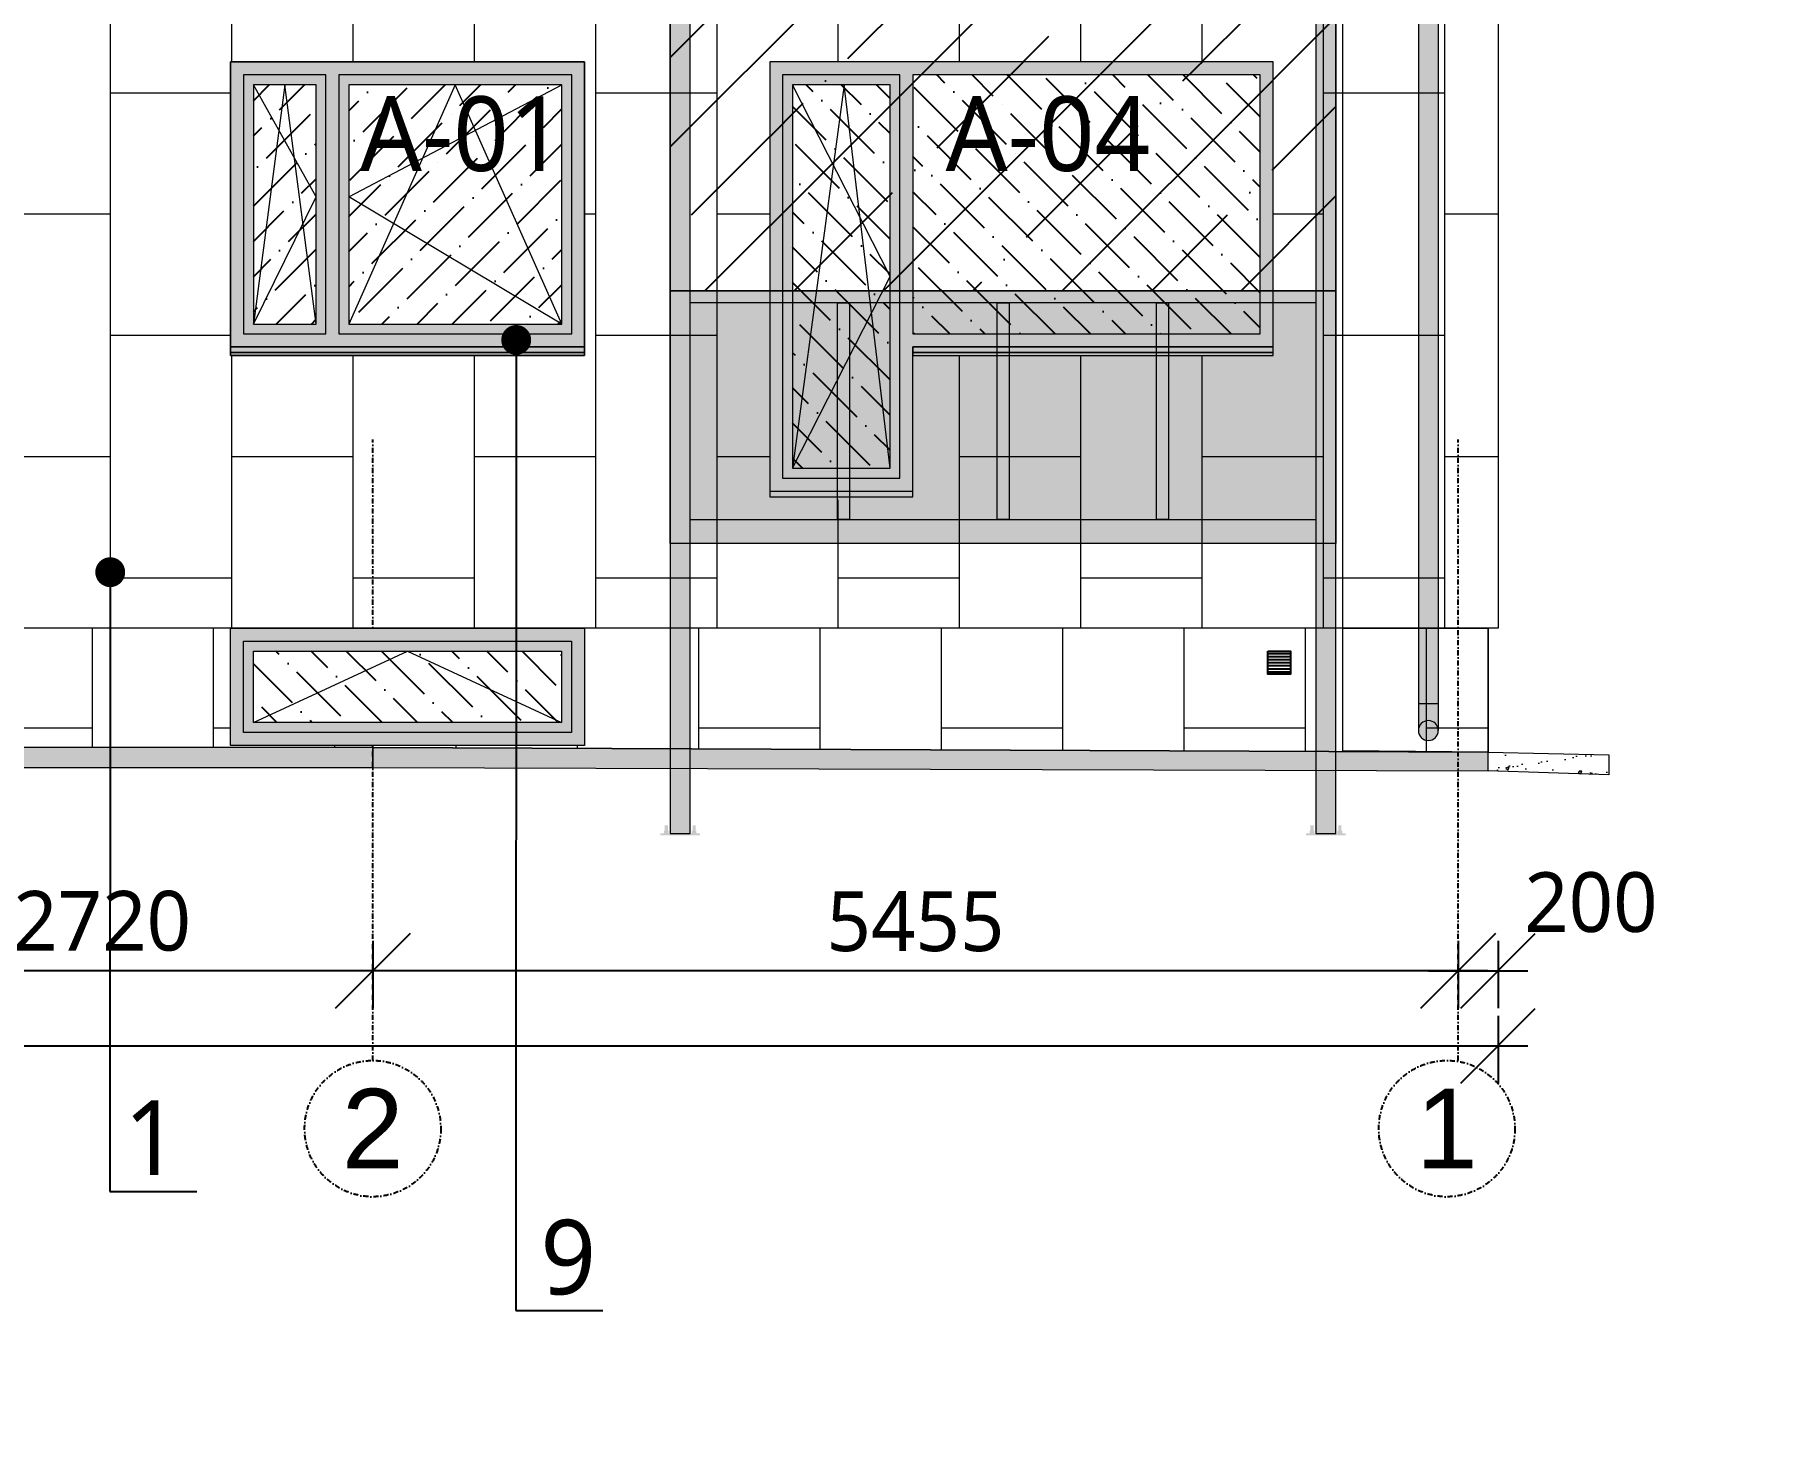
# Model space of a CAD drawing. Header units: millimetres. Extents: x 83708 to 840243643, y 645190 to 956201.
# Drawn here: x 349529 to 358208, y 786334 to 793384 of the extents above; entities that cross this region are included whole.
import ezdxf
from ezdxf import colors
from ezdxf.entities.mleader import LeaderData, LeaderLine
from ezdxf.math import Vec2, Vec3

# ---------------------------------------------------------------- set-up
doc = ezdxf.new("R2010")
doc.units = ezdxf.units.MM
doc.header["$PDMODE"] = 2
doc.header["$PDSIZE"] = 5
doc.linetypes.add('DASHDOTX2', pattern=[50.8, 25.4, -12.7, 0, -12.7])
for name, color, linetype, lineweight in [('!ESP_AVATÄITED VAADETEL', 7, 'Continuous', 9), ('!ESP_Fassaad', 7, 'Continuous', 9), ('!ESP_Tsementkiudplaat', 9, 'Continuous', 0)]:
    doc.layers.add(name, color=color, linetype=linetype, lineweight=lineweight)
for name, color, linetype in [('!ESP_Mõõt', 252, 'Continuous'), ('!ESP_Tekst', 7, 'Continuous'), ('!ESP_Teljed', 30, 'DASHDOTX2'), ('!ESP_Viited', 7, 'Continuous'), ('DUCT-V-1-DEVICE', 7, 'Continuous')]:
    doc.layers.add(name, color=color, linetype=linetype)
doc.layers.add('!ESP_Värvitoon_tumehall', color=7, linetype='Continuous', true_color=0x45494e)
doc.styles.add('Annotative', font='malgunsl.ttf', dxfattribs={"height": 2})
doc.styles.add('Arial', font='arial.ttf')
doc.dimstyles.new('Annotative', dxfattribs={"dimtxt": 2.5, "dimasz": 2.5, "dimexe": 1.25, "dimexo": 0.625, "dimtad": 1, "dimdec": 0, "dimrnd": 5, "dimtxsty": 'Annotative', "dimblk": 'OBLIQUE', "dimcen": 0, "dimdle": 1, "dimadec": 0, "dimazin": 0, "dimtfac": 1, "dimtdec": 0, "dimtmove": 0, "dimatfit": 3, "dimfxl": 1, "dimfxlon": 1, "dimarcsym": 1})

# ---------------------------------------------------------------- blocks, each defined once
blk = doc.blocks.new('väikeaken')
at = {"linetype": 'ByBlock'}
blk.add_wipeout([(-54592, 228105.3), (-56372, 228105.3), (-56372, 226630.3), (-54592, 226630.3)], dxfattribs=at)
blk.add_wipeout([(-54592, 228105.3), (-56372, 228105.3), (-56372, 226630.3), (-54592, 226630.3)])
blk.add_wipeout([(-56372, 228105.3), (-54592, 228105.3), (-54592, 226630.3), (-56372, 226630.3)], dxfattribs=at)
blk.add_wipeout([(-54592, 228105.3), (-56372, 228105.3), (-56372, 226630.3), (-54592, 226630.3)])
at = {"layer": '!ESP_Värvitoon_tumehall'}
h = blk.add_hatch(color=256, dxfattribs=at)
h.dxf.hatch_style = 1
h.paths.add_polyline_path([(-54592, 228105.3), (-56372, 228105.3), (-56372, 226673.2), (-54592, 226673.2)])
h.paths.add_polyline_path([(-54657, 228040.3), (-54657, 226738.2), (-55827, 226738.2), (-55827, 228040.3)], flags=16)
h.paths.add_polyline_path([(-54707, 227990.3), (-54707, 226788.2), (-55777, 226788.2), (-55777, 227990.3)], flags=0)
h.paths.add_polyline_path([(-55892, 228040.3), (-55892, 226738.2), (-56307, 226738.2), (-56307, 228040.3)], flags=16)
h.paths.add_polyline_path([(-55942, 227990.3), (-55942, 226788.2), (-56257, 226788.2), (-56257, 227990.3)], flags=0)
h.paths.add_polyline_path([(-56099.5, 227990.3), (-56051.3, 227622.3), (-55942, 227426.8), (-56257, 226788.2)], flags=0)
h.paths.add_polyline_path([(-55242, 227990.3), (-54707, 226788.2), (-55777, 227426.8), (-55405.8, 227622.3)], flags=0)
h = blk.add_hatch(color=256, dxfattribs=at)
h.dxf.hatch_style = 1
h.paths.add_polyline_path([(-55892, 228040.3), (-56307, 228040.3), (-56307, 226738.2), (-55892, 226738.2)])
h.paths.add_polyline_path([(-55942, 227990.3), (-55942, 226788.2), (-56257, 226788.2), (-56257, 227990.3)], flags=16)
h.paths.add_polyline_path([(-54657, 228040.3), (-55827, 228040.3), (-55827, 226738.2), (-54657, 226738.2)])
h.paths.add_polyline_path([(-54707, 227990.3), (-54707, 226788.2), (-55777, 226788.2), (-55777, 227990.3)], flags=16)
h = blk.add_hatch(color=256, dxfattribs=at)
h.dxf.hatch_style = 1
h.paths.add_polyline_path([(-54592, 226673.2), (-56372, 226673.2), (-56372, 226644.4), (-54592, 226644.4)])
h.paths.add_polyline_path([(-54592, 226644.4), (-56372, 226644.4), (-56372, 226630.3), (-54592, 226630.3)])
h = blk.add_hatch()
h.set_pattern_fill('ANSI36', color=256, scale=1000)
h.set_pattern_definition([(45, (-56312.02, 226834.15), (66.291, 243.068), [312.5, -62.5, 0, -62.5])])
h.paths.add_polyline_path([(-56257, 227990.3), (-55942, 227990.3), (-55942.2, 226789.5), (-56257, 226788.2)])
h.paths.add_polyline_path([(-55777, 227990.3), (-54707, 227990.3), (-54707, 226788.2), (-55777, 226788.2)])
at = {"layer": '!ESP_AVATÄITED VAADETEL'}
for points in [[(-54592, 226630.3), (-56372, 226630.3), (-56372, 228105.3), (-54592, 228105.3)], [(-56372, 226630.3), (-54592, 226630.3), (-54592, 228105.3), (-56372, 228105.3)], [(-56372, 226644.4), (-54592, 226644.4), (-54592, 228105.3), (-56372, 228105.3)], [(-56372, 226673.2), (-54592, 226673.2), (-54592, 228105.3), (-56372, 228105.3)], [(-56307, 226738.2), (-55892, 226738.2), (-55892, 228040.3), (-56307, 228040.3)], [(-56257, 226788.2), (-55942, 226788.2), (-55942, 227990.3), (-56257, 227990.3)], [(-55827, 226738.2), (-54657, 226738.2), (-54657, 228040.3), (-55827, 228040.3)], [(-55777, 226788.2), (-54707, 226788.2), (-54707, 227990.3), (-55777, 227990.3)], [(-56372, 226644.4), (-54592, 226644.4), (-54592, 226673.2), (-56372, 226673.2)], [(-56372, 226630.3), (-54592, 226630.3), (-54592, 226644.4), (-56372, 226644.4)]]:
    blk.add_lwpolyline(points, close=True, dxfattribs=at)
for points in [[(-56257, 226788.2), (-55942, 227426.8), (-56257, 227990.3)], [(-55942, 226788.2), (-56099.5, 227990.3), (-56257, 226788.2)]]:
    blk.add_lwpolyline(points, dxfattribs=at)
at = {"layer": '!ESP_AVATÄITED VAADETEL', "ltscale": 15}
for points in [[(-54707, 226788.2), (-55242, 227990.3), (-55777, 226788.2)], [(-54707, 226788.2), (-55777, 227426.8), (-54707, 227990.3)]]:
    blk.add_lwpolyline(points, dxfattribs=at)
blk = doc.blocks.new('A$Cbcc0dcf3')
at = {"linetype": 'ByBlock'}
blk.add_wipeout([(0, 0), (1780, 0), (1780, -590), (0, -590)], dxfattribs=at)
at = {"layer": '!ESP_AVATÄITED VAADETEL'}
blk.add_lwpolyline([(0, 0), (0, -590), (1780, -590), (1780, 0)], close=True, dxfattribs=at)
blk.add_wipeout([(1780, 0), (0, 0), (0, -590), (1780, -590)])
at = {"layer": '!ESP_Värvitoon_tumehall'}
h = blk.add_hatch(color=256, dxfattribs=at)
h.dxf.hatch_style = 1
h.paths.add_polyline_path([(1780, 0), (0, 0), (0, -590), (1780, -590)])
h.paths.add_polyline_path([(1714, -66), (1714, -524), (66, -524), (66, -66)], flags=16)
h.paths.add_polyline_path([(1664, -116), (1664, -474), (116, -474), (116, -116)], flags=0)
h = blk.add_hatch(color=256, dxfattribs=at)
h.dxf.hatch_style = 1
h.paths.add_polyline_path([(1714, -66), (66, -66), (66, -524), (1714, -524)])
h.paths.add_polyline_path([(1664, -116), (1664, -474), (116, -474), (116, -116)], flags=16)
h = blk.add_hatch()
h.set_pattern_fill('ANSI36', color=256, scale=1000)
h.set_pattern_definition([(45, (564, -1272.17), (66.291, 243.068), [312.5, -62.5, 0, -62.5])])
h.paths.add_polyline_path([(1664, -116), (116, -116), (116, -474), (1664, -474)])
at = {"layer": '!ESP_AVATÄITED VAADETEL'}
for points in [[(1780, 0), (0, 0), (0, -590), (1780, -590)], [(1714, -66), (66, -66), (66, -524), (1714, -524)], [(1664, -116), (116, -116), (116, -474), (1664, -474)]]:
    blk.add_lwpolyline(points, close=True, dxfattribs=at)
blk.add_lwpolyline([(1664, -474), (890, -116), (116, -474)], dxfattribs=at)
blk = doc.blocks.new('A$Ce865888e')
at = {"lineweight": 0}
blk.add_wipeout([(0, 0), (2530, 0), (2530, -2200), (1810.4, -2200), (1810.4, -1475), (0, -1475)], dxfattribs=at)
at = {"layer": '!ESP_Värvitoon_tumehall'}
h = blk.add_hatch(color=256, dxfattribs=at)
h.dxf.hatch_style = 1
h.paths.add_polyline_path([(2530, 0), (0, 0), (0, -1432.1), (1810.4, -1432.1), (1810.4, -1460.9), (1810.4, -1475), (1810.4, -2157.1), (2530, -2157.1)])
h.paths.add_polyline_path([(2465, -65), (2465, -2092.1), (1875.4, -2092.1), (1875.4, -65)], flags=16)
h.paths.add_polyline_path([(2415, -115), (2415, -2042.1), (1925.4, -2042.1), (1925.4, -115)], flags=0)
h.paths.add_polyline_path([(2155.2, -115), (2415, -2042.1), (1925.4, -1078.6), (2075.6, -783.1)], flags=0)
h.paths.add_polyline_path([(1810.4, -65), (1810.4, -1367.1), (65, -1367.1), (65, -65)], flags=16)
h.paths.add_polyline_path([(1760.4, -115), (1760.4, -1317.1), (115, -1317.1), (115, -115)], flags=0)
h.paths.add_polyline_path([(1760.4, -678.6), (115, -1317.1), (922.7, -115), (1175.9, -478.4)], flags=0)
h.paths.add_polyline_path([(1810.4, -1432.1), (0, -1432.1), (0, -1460.9), (1810.4, -1460.9)], flags=17)
h.paths.add_polyline_path([(1810.4, -1460.9), (0, -1460.9), (0, -1475), (1810.4, -1475)], flags=17)
h.paths.add_polyline_path([(2530, -2157.1), (1810.4, -2157.1), (1810.4, -2185.9), (2530, -2185.9)])
h.paths.add_polyline_path([(2530, -2185.9), (1810.4, -2185.9), (1810.4, -2200), (2530, -2200)])
h = blk.add_hatch(color=256, dxfattribs=at)
h.dxf.hatch_style = 1
h.paths.add_polyline_path([(2465, -65), (1875.4, -65), (1875.4, -2092.1), (2465, -2092.1)])
h.paths.add_polyline_path([(2415, -115), (2415, -2042.1), (1925.4, -2042.1), (1925.4, -115)], flags=16)
h = blk.add_hatch()
h.set_pattern_fill('ANSI36', color=256, scale=1000)
h.set_pattern_definition([(45, (-855421.06, -721637.28), (66.291261, 243.067956), [312.5, -62.5, 0, -62.5])])
h.paths.add_polyline_path([(2415, -115), (1925.4, -115), (1925.4, -2042.1), (2415, -2042.1)])
h.paths.add_polyline_path([(1810.4, -65), (65, -65), (65, -1367.1), (1810.4, -1367.1)])
at = {"layer": '!ESP_AVATÄITED VAADETEL'}
for points in [[(2530, -2185.9), (1810.4, -2185.9), (1810.4, -1460.9), (0, -1460.9), (0, 0), (2530, 0)], [(2530, -2157.1), (1810.4, -2157.1), (1810.4, -1432.1), (0, -1432.1), (0, 0), (2530, 0)], [(1810.4, -1367.1), (65, -1367.1), (65, -65), (1810.4, -65)], [(1810.4, -1367.1), (65, -1367.1), (65, -65), (1810.4, -65)], [(2465, -2092.1), (1875.4, -2092.1), (1875.4, -65), (2465, -65)], [(2415, -2042.1), (1925.4, -2042.1), (1925.4, -115), (2415, -115)], [(1810.4, -1460.9), (0, -1460.9), (0, -1432.1), (1810.4, -1432.1)], [(1810.4, -1475), (0, -1475), (0, -1460.9), (1810.4, -1460.9)]]:
    blk.add_lwpolyline(points, close=True, dxfattribs=at)
for points in [[(2415, -2042.1), (1925.4, -1078.6), (2415, -115)], [(1925.4, -2042.1), (2155.2, -115), (2415, -2042.1)]]:
    blk.add_lwpolyline(points, dxfattribs=at)
blk = doc.blocks.new('_Oblique')
at = {"color": 0, "linetype": 'ByBlock', "lineweight": -2}
blk.add_line((-0.5, -0.5), (0.5, 0.5), dxfattribs=at)
blk = doc.blocks.new('*D982')
at = {"layer": '!ESP_Mõõt', "color": 0, "lineweight": -2, "transparency": 16777216}
for p, q in [((351228.7, 788829.2), (351228.7, 788491.7)), ((356683.7, 788829.2), (356683.7, 788491.7)), ((356833.7, 788679.2), (351078.7, 788679.2))]:
    blk.add_line(p, q, dxfattribs=at)
at = {"layer": 'Defpoints', "color": 0, "transparency": 16777216}
for p in [(356683.7, 789548.9), (351228.7, 789367.7), (351228.7, 788679.2)]:
    blk.add_point(p, dxfattribs=at)
at = {"layer": '!ESP_Mõõt', "color": 0, "lineweight": -2, "transparency": 16777216, "xscale": 375, "yscale": 375, "zscale": 375, "rotation": 180}
blk.add_blockref('_Oblique', (351228.7, 788679.2), dxfattribs=at)
at = {"layer": '!ESP_Mõõt', "color": 0, "lineweight": -2, "transparency": 16777216, "xscale": 375, "yscale": 375, "zscale": 375}
blk.add_blockref('_Oblique', (356683.7, 788679.2), dxfattribs=at)
at = {"layer": '!ESP_Mõõt', "color": 0, "transparency": 16777216, "insert": (353956.2, 788925.5), "char_height": 300, "attachment_point": 5, "style": 'Annotative'}
blk.add_mtext('5455', dxfattribs=at)
blk = doc.blocks.new('*D983')
at = {"layer": '!ESP_Mõõt', "color": 0, "lineweight": -2, "transparency": 16777216}
for p, q in [((348508.7, 788829.2), (348508.7, 788491.7)), ((351228.7, 788829.2), (351228.7, 788491.7)), ((351378.7, 788679.2), (348358.7, 788679.2))]:
    blk.add_line(p, q, dxfattribs=at)
at = {"layer": 'Defpoints', "color": 0, "transparency": 16777216}
for p in [(351228.7, 789367.7), (348508.7, 789313.4), (348508.7, 788679.2)]:
    blk.add_point(p, dxfattribs=at)
at = {"layer": '!ESP_Mõõt', "color": 0, "lineweight": -2, "transparency": 16777216, "xscale": 375, "yscale": 375, "zscale": 375, "rotation": 180}
blk.add_blockref('_Oblique', (348508.7, 788679.2), dxfattribs=at)
at = {"layer": '!ESP_Mõõt', "color": 0, "lineweight": -2, "transparency": 16777216, "xscale": 375, "yscale": 375, "zscale": 375}
blk.add_blockref('_Oblique', (351228.7, 788679.2), dxfattribs=at)
at = {"layer": '!ESP_Mõõt', "color": 0, "transparency": 16777216, "insert": (349868.7, 788928.1), "char_height": 300, "attachment_point": 5, "style": 'Annotative'}
blk.add_mtext('2720', dxfattribs=at)
blk = doc.blocks.new('*D988')
at = {"layer": '!ESP_Mõõt', "color": 0, "lineweight": -2, "transparency": 16777216}
for p, q in [((316483.7, 788452.2), (316483.7, 788114.7)), ((356883.7, 788452.2), (356883.7, 788114.7)), ((316333.7, 788302.2), (357033.7, 788302.2))]:
    blk.add_line(p, q, dxfattribs=at)
at = {"layer": 'Defpoints', "color": 0, "transparency": 16777216}
for p in [(316483.7, 790224.5), (356883.7, 790224.5), (356883.7, 788302.2)]:
    blk.add_point(p, dxfattribs=at)
at = {"layer": '!ESP_Mõõt', "color": 0, "lineweight": -2, "transparency": 16777216, "xscale": 375, "yscale": 375, "zscale": 375, "rotation": 180}
blk.add_blockref('_Oblique', (316483.7, 788302.2), dxfattribs=at)
at = {"layer": '!ESP_Mõõt', "color": 0, "lineweight": -2, "transparency": 16777216, "xscale": 375, "yscale": 375, "zscale": 375}
blk.add_blockref('_Oblique', (356883.7, 788302.2), dxfattribs=at)
at = {"layer": '!ESP_Mõõt', "color": 0, "transparency": 16777216, "insert": (336683.7, 788551.2), "char_height": 300, "attachment_point": 5, "style": 'Annotative'}
blk.add_mtext('40400', dxfattribs=at)
blk = doc.blocks.new('*D989')
at = {"layer": '!ESP_Mõõt', "color": 0, "lineweight": -2, "transparency": 16777216}
for p, q in [((356683.7, 788829.2), (356683.7, 788491.7)), ((356883.7, 788829.2), (356883.7, 788491.7)), ((356533.7, 788679.2), (357033.7, 788679.2))]:
    blk.add_line(p, q, dxfattribs=at)
at = {"layer": 'Defpoints', "color": 0, "transparency": 16777216}
for p in [(356883.7, 790224.5), (356683.7, 789548.9), (356883.7, 788679.2)]:
    blk.add_point(p, dxfattribs=at)
at = {"layer": '!ESP_Mõõt', "color": 0, "lineweight": -2, "transparency": 16777216, "xscale": 375, "yscale": 375, "zscale": 375, "rotation": 180}
blk.add_blockref('_Oblique', (356683.7, 788679.2), dxfattribs=at)
at = {"layer": '!ESP_Mõõt', "color": 0, "lineweight": -2, "transparency": 16777216, "xscale": 375, "yscale": 375, "zscale": 375}
blk.add_blockref('_Oblique', (356883.7, 788679.2), dxfattribs=at)
at = {"layer": '!ESP_Mõõt', "color": 0, "transparency": 16777216, "insert": (357350.6, 789021.9), "char_height": 300, "attachment_point": 5, "style": 'Annotative'}
blk.add_mtext('200', dxfattribs=at)
blk = doc.blocks.new('A$C361e8574')
at = {"layer": '!ESP_Tsementkiudplaat', "true_color": 0x5f6366}
h = blk.add_hatch(color=251, dxfattribs=at)
h.dxf.hatch_style = 1
h.paths.add_polyline_path([(3345, -1470), (0, -1470), (0, -2740), (3345, -2740)])
h = blk.add_hatch(color=251, dxfattribs=at)
h.dxf.hatch_style = 1
h.paths.add_polyline_path([(3345, -4310), (0, -4310), (0, -5580), (3345, -5580)])
h = blk.add_hatch(color=251, dxfattribs=at)
h.dxf.hatch_style = 1
h.paths.add_polyline_path([(3345, -7150), (0, -7150), (0, -8420), (3345, -8420)])
at = {"layer": '!ESP_Värvitoon_tumehall'}
h = blk.add_hatch(color=256, dxfattribs=at)
h.dxf.hatch_style = 1
h.paths.add_polyline_path([(3245, 244.3), (100, 244.3), (100, 124.3), (3245, 124.3)])
h.paths.add_polyline_path([(3245, 18.7), (100, 18.7), (100, -101.3), (3245, -101.3)])
h.paths.add_polyline_path([(100, 244.3), (0, 244.3), (0, -9876.8), (100, -9876.8)])
h.paths.add_polyline_path([(3345, 244.3), (3245, 244.3), (3245, 124.3), (3245, -9876.8), (3345, -9876.8)])
h.paths.add_polyline_path([(3357, -9876.8), (3353, -9876.8), (3233, -9876.8), (3233, -9886.8), (3357, -9886.8)])
h.paths.add_polyline_path([(3395, -9876.8), (3373, -9876.8), (3373, -9886.8), (3395, -9886.8)])
h.paths.add_polyline_path([(3217, -9876.8), (3195, -9876.8), (3195, -9886.8), (3217, -9886.8)])
h.paths.add_polyline_path([(3233, -9876.8), (3217, -9876.8), (3217, -9886.8), (3233, -9886.8)])
h.paths.add_polyline_path([(3233, -9836.8), (3217, -9836.8), (3217, -9863.8), (3233, -9863.8)])
h.paths.add_polyline_path([(3233, -9863.8), (3217, -9863.8), (3217, -9876.8), (3233, -9876.8)])
h.paths.add_polyline_path([(3237, -9863.8), (3233, -9863.8), (3233, -9876.8), (3237, -9876.8)])
h.paths.add_polyline_path([(3217, -9863.8), (3213, -9863.8), (3213, -9876.8), (3217, -9876.8)])
h.paths.add_polyline_path([(3373, -9836.8), (3357, -9836.8), (3357, -9863.8), (3373, -9863.8)])
h.paths.add_polyline_path([(3357, -9863.8), (3353, -9863.8), (3353, -9876.8), (3357, -9876.8)])
h.paths.add_polyline_path([(3373, -9863.8), (3357, -9863.8), (3357, -9876.8), (3373, -9876.8)])
h.paths.add_polyline_path([(3377, -9863.8), (3373, -9863.8), (3373, -9876.8), (3377, -9876.8)])
h.paths.add_polyline_path([(3373, -9876.8), (3357, -9876.8), (3357, -9886.8), (3373, -9886.8)])
h.paths.add_polyline_path([(-28, -9876.8), (-32, -9876.8), (-50, -9876.8), (-50, -9886.8), (-28, -9886.8)])
h.paths.add_polyline_path([(-12, -9876.8), (-28, -9876.8), (-28, -9886.8), (-12, -9886.8)])
h.paths.add_polyline_path([(112, -9876.8), (-12, -9876.8), (-12, -9886.8), (112, -9886.8)])
h.paths.add_polyline_path([(128, -9876.8), (112, -9876.8), (112, -9886.8), (128, -9886.8)])
h.paths.add_polyline_path([(150, -9876.8), (128, -9876.8), (128, -9886.8), (150, -9886.8)])
h.paths.add_polyline_path([(132, -9863.8), (128, -9863.8), (128, -9876.8), (132, -9876.8)])
h.paths.add_polyline_path([(128, -9863.8), (112, -9863.8), (112, -9876.8), (128, -9876.8)])
h.paths.add_polyline_path([(112, -9863.8), (108, -9863.8), (108, -9876.8), (112, -9876.8)])
h.paths.add_polyline_path([(128, -9836.8), (112, -9836.8), (112, -9863.8), (128, -9863.8)])
h.paths.add_polyline_path([(-12, -9836.8), (-28, -9836.8), (-28, -9863.8), (-12, -9863.8)])
h.paths.add_polyline_path([(-28, -9863.8), (-32, -9863.8), (-32, -9876.8), (-28, -9876.8)])
h.paths.add_polyline_path([(-12, -9863.8), (-28, -9863.8), (-28, -9876.8), (-12, -9876.8)])
h.paths.add_polyline_path([(-8, -9863.8), (-12, -9863.8), (-12, -9876.8), (-8, -9876.8)])
h = blk.add_hatch(color=256, dxfattribs=at)
h.dxf.hatch_style = 1
h.paths.add_polyline_path([(3245, -1470), (100, -1470), (100, -1530), (3245, -1530)])
h.paths.add_polyline_path([(2504.5, -1530), (2444.5, -1530), (2444.5, -2620), (2504.5, -2620)])
h.paths.add_polyline_path([(1702.5, -1530), (1642.5, -1530), (1642.5, -2620), (1702.5, -2620)])
h.paths.add_polyline_path([(900.5, -1530), (840.5, -1530), (840.5, -2620), (900.5, -2620)])
h.paths.add_polyline_path([(3245, -2620), (100, -2620), (100, -2740), (3245, -2740)])
h = blk.add_hatch(color=256, dxfattribs=at)
h.dxf.hatch_style = 1
h.paths.add_polyline_path([(3245, -4310), (100, -4310), (100, -4370), (3245, -4370)])
h.paths.add_polyline_path([(2504.5, -4370), (2444.5, -4370), (2444.5, -5460), (2504.5, -5460)])
h.paths.add_polyline_path([(1702.5, -4370), (1642.5, -4370), (1642.5, -5460), (1702.5, -5460)])
h.paths.add_polyline_path([(900.5, -4370), (840.5, -4370), (840.5, -5460), (900.5, -5460)])
h.paths.add_polyline_path([(3245, -5460), (100, -5460), (100, -5580), (3245, -5580)])
h = blk.add_hatch(color=256, dxfattribs=at)
h.dxf.hatch_style = 1
h.paths.add_polyline_path([(3245, -7150), (100, -7150), (100, -7210), (3245, -7210)])
h.paths.add_polyline_path([(2504.5, -7210), (2444.5, -7210), (2444.5, -8300), (2504.5, -8300)])
h.paths.add_polyline_path([(1702.5, -7210), (1642.5, -7210), (1642.5, -8300), (1702.5, -8300)])
h.paths.add_polyline_path([(900.5, -7210), (840.5, -7210), (840.5, -8300), (900.5, -8300)])
h.paths.add_polyline_path([(3245, -8300), (100, -8300), (100, -8420), (3245, -8420)])
at = {"ltscale": 0.5}
h = blk.add_hatch(dxfattribs=at)
h.set_pattern_fill('ANSI35', color=256, scale=100)
h.set_pattern_definition([(45, (-294983.46, -786275.54), (-449.0128, 449.0128), []), (45, (-294534.45, -786275.54), (-449.0128, 449.0128), [793.75, -158.75, 0, -158.75])])
h.paths.add_polyline_path([(3345, 244.3), (0, 244.3), (0, -101.3), (3345, -101.3)])
h = blk.add_hatch(dxfattribs=at)
h.set_pattern_fill('ANSI35', color=256, scale=100)
h.set_pattern_definition([(45, (-294983.46, -787644.2), (-449.0128, 449.0128), []), (45, (-294534.45, -787644.2), (-449.0128, 449.0128), [793.75, -158.75, 0, -158.75])])
h.paths.add_polyline_path([(3345, -101.3), (0, -101.3), (0, -1470), (3345, -1470)])
h = blk.add_hatch(dxfattribs=at)
h.set_pattern_fill('ANSI35', color=256, scale=100)
h.set_pattern_definition([(45, (-294983.46, -790484.2), (-449.0128, 449.0128), []), (45, (-294534.45, -790484.2), (-449.0128, 449.0128), [793.75, -158.75, 0, -158.75])])
h.paths.add_polyline_path([(3345, -2740), (0, -2740), (0, -4310), (3345, -4310)])
h = blk.add_hatch(dxfattribs=at)
h.set_pattern_fill('ANSI35', color=256, scale=100)
h.set_pattern_definition([(45, (-294983.46, -793324.2), (-449.0128, 449.0128), []), (45, (-294534.45, -793324.2), (-449.0128, 449.0128), [793.75, -158.75, 0, -158.75])])
h.paths.add_polyline_path([(3345, -5580), (0, -5580), (0, -7150), (3345, -7150)])
at = {"layer": '!ESP_Fassaad', "color": 8}
for points in [[(0, -9876.8), (100, -9876.8), (100, 244.3), (0, 244.3)], [(100, 244.3), (3245, 244.3), (3245, 124.3), (100, 124.3)], [(3245, -9876.8), (3345, -9876.8), (3345, 244.3), (3245, 244.3)], [(100, 18.7), (3245, 18.7), (3245, -101.3), (100, -101.3)], [(100, -1470), (3245, -1470), (3245, -1530), (100, -1530)], [(840.5, -1530), (900.5, -1530), (900.5, -2620), (840.5, -2620)], [(1642.5, -1530), (1702.5, -1530), (1702.5, -2620), (1642.5, -2620)], [(2444.5, -1530), (2504.5, -1530), (2504.5, -2620), (2444.5, -2620)], [(100, -2620), (3245, -2620), (3245, -2740), (100, -2740)], [(100, -4310), (3245, -4310), (3245, -4370), (100, -4370)], [(840.5, -4370), (900.5, -4370), (900.5, -5460), (840.5, -5460)], [(1642.5, -4370), (1702.5, -4370), (1702.5, -5460), (1642.5, -5460)], [(2444.5, -4370), (2504.5, -4370), (2504.5, -5460), (2444.5, -5460)], [(100, -5460), (3245, -5460), (3245, -5580), (100, -5580)], [(100, -7150), (3245, -7150), (3245, -7210), (100, -7210)], [(840.5, -7210), (900.5, -7210), (900.5, -8300), (840.5, -8300)], [(1642.5, -7210), (1702.5, -7210), (1702.5, -8300), (1642.5, -8300)], [(2444.5, -7210), (2504.5, -7210), (2504.5, -8300), (2444.5, -8300)], [(100, -8300), (3245, -8300), (3245, -8420), (100, -8420)]]:
    blk.add_lwpolyline(points, close=True, dxfattribs=at)
at = {"layer": '!ESP_Fassaad'}
for points in [[(3345, -101.3), (0, -101.3), (0, 244.3), (3345, 244.3)], [(3345, -1470), (0, -1470), (0, -101.3), (3345, -101.3)], [(3345, -2740), (0, -2740), (0, -1470), (3345, -1470)], [(3345, -4310), (0, -4310), (0, -2740), (3345, -2740)], [(3345, -5580), (0, -5580), (0, -4310), (3345, -4310)], [(3345, -7150), (0, -7150), (0, -5580), (3345, -5580)], [(3345, -8420), (0, -8420), (0, -7150), (3345, -7150)]]:
    blk.add_lwpolyline(points, close=True, dxfattribs=at)
blk = doc.blocks.new('A$Caf321434')
at = {"layer": '!ESP_Värvitoon_tumehall'}
h = blk.add_hatch(color=256, dxfattribs=at)
h.dxf.hatch_style = 1
h.paths.add_polyline_path([(45.7, -9821.2, 1), (-54.3, -9821.2, 1)])
h.paths.add_polyline_path([(45.7, -9821.2), (45.7, -9686.9), (-54.3, -9686.9), (-54.3, -9728.3), (-54.3, -9821.2, -1)])
h.paths.add_polyline_path([(-54.3, -9686.9), (45.7, -9686.9), (45.7, -1205), (45.7, -448.8), (45.7, -59.5, -0.383483), (-54.3, -51.8), (-54.3, -372.9), (-54.3, -1129.2)])
at = {"layer": '!ESP_Fassaad'}
for points in [[(-54.3, -51.8), (-54.3, -372.9), (-54.3, -1129.2), (-54.3, -9728.3)], [(45.7, -59.5), (45.7, -448.8), (45.7, -1205), (45.7, -9686.9)], [(-54.3, -9686.9), (45.7, -9686.9)], [(45.7, -9686.9), (45.7, -9821.2)], [(-54.3, -9728.3), (-54.3, -9821.2)]]:
    blk.add_lwpolyline(points, dxfattribs=at)
at = {"lineweight": 0}
blk.add_circle((-4.3, -9821.2), 50, dxfattribs=at)
blk = doc.blocks.new('_Dot')
at = {"color": 0, "linetype": 'ByBlock', "lineweight": -2}
blk.add_line((-0.5, 0), (-1, 0), dxfattribs=at)
at = {"color": 0, "linetype": 'ByBlock', "const_width": 0.5}
blk.add_lwpolyline([(-0.25, 0, 1), (0.25, 0, 1)], format="xyb", close=True, dxfattribs=at)
blk = doc.blocks.new('FRESH 100')
at = {"layer": 'DUCT-V-1-DEVICE'}
blk.add_lwpolyline([(9689.6, -39875.6), (9804.6, -39875.6), (9804.6, -39990.6), (9689.6, -39990.6)], close=True, dxfattribs=at)
for points in [[(9689.6, -39887.1), (9804.6, -39887.1)], [(9689.6, -39902.4), (9804.6, -39902.4)], [(9689.6, -39917.8), (9804.6, -39917.8)], [(9689.6, -39933.1), (9804.6, -39933.1)], [(9689.6, -39948.4), (9804.6, -39948.4)], [(9689.6, -39963.8), (9804.6, -39963.8)], [(9689.6, -39979.1), (9804.6, -39979.1)]]:
    blk.add_lwpolyline(points, dxfattribs=at)
blk = doc.blocks.new('A$Ccc4208f2')
at = {"layer": 'DUCT-V-1-DEVICE'}
blk.add_blockref('FRESH 100', (29553.2, 39759.8), dxfattribs=at)

msp = doc.modelspace()

# ---------------------------------------------------------------- hatches: boundary and pattern name
at = {"layer": '!ESP_Tsementkiudplaat', "true_color": 0xc7c8ca}
h = msp.add_hatch(dxfattribs=at)
h.set_pattern_fill('AR-B816', color=9, scale=3, angle=90)
h.paths.add_polyline_path([(356883.7, 799678), (316483.7, 799678), (316483.7, 790401.1), (322203.6, 790401.1), (356883.7, 790401.1)])
at = {"layer": '!ESP_Tsementkiudplaat', "true_color": 0x939598}
h = msp.add_hatch(dxfattribs=at)
h.set_pattern_fill('AR-B816', color=252, scale=3, angle=90)
h.set_pattern_definition([(90, (-481675.35, -104995.34), (-609.6, 4e-14), []), (180, (-481675.35, -104995.34), (-609.6, -609.6), [609.6, -609.6])])
h.paths.add_polyline_path([(351228.7, 790401.1), (322203.6, 790401.1), (322203.6, 789801.1), (351228.7, 789801.1)])
h.paths.add_polyline_path([(356833.7, 790401.1), (356103.7, 790401.1), (356103.7, 789783.7), (356833.7, 789778.1)])
h.paths.add_polyline_path([(356103.7, 790401.1), (351228.7, 790401.1), (351228.7, 789801.1), (356103.7, 789781.1)])
h.paths.add_polyline_path([(322203.6, 790401.1), (316533.7, 790401.1), (316533.7, 789546.1), (322203.6, 789801.1)])
at = {"lineweight": 0, "true_color": 0x636466}
h = msp.add_hatch(dxfattribs=at)
h.set_pattern_fill('AR-CONC', color=251)
h.set_pattern_definition([(50, (-494770.35, -164982.68), (182.184669, -15.939086), [19.05, -209.55]), (355, (-494770.35, -164982.68), (-35.243421, 191.056845), [15.24, -167.640584]), (100.451445, (-494755.17, -164984), (146.941247, 175.117752), [16.19001, -178.090245]), (46.1842, (-494770.35, -164931.88), (271.07904, -42.042328), [28.575, -314.325]), (96.635558, (-494747.76, -164935.38), (237.404134, 247.426125), [24.285023, -267.13561]), (351.18415, (-494770.35, -164931.88), (237.404134, 247.426125), [22.85997, -251.45973]), (21, (-494744.95, -164944.58), (151.614391, -102.265198), [19.05, -209.55]), (326, (-494744.95, -164944.58), (61.802028, 184.187966), [15.24, -167.64]), (71.451445, (-494732.32, -164953.1), (213.41642, 81.92277), [16.19001, -178.089938]), (37.5, (-494770.35, -164982.68), (3.0886033, 84.555039), [0, -165.608, 0, -170.18, 0, -168.275]), (7.5, (-494770.35, -164982.68), (66.8196625, 100.180575), [0, -97.028, 0, -161.798, 0, -64.135]), (327.5, (-494826.99, -164982.68), (135.590595, -5.728744), [0, -63.5, 0, -198.12, 0, -262.89]), (317.5, (-494852.39, -164982.68), (148.129181, 25.426491), [0, -82.55, 0, -131.572, 0, -186.69])])
h.paths.add_polyline_path([(322203.6, 789801.1), (351228.7, 789801.1), (351228.7, 789701.1), (322203.6, 789701.1)])
h = msp.add_hatch(dxfattribs=at)
h.set_pattern_fill('AR-CONC', color=251)
h.set_pattern_definition([(50, (-481675.35, -165959.04), (182.184669, -15.939086), [19.05, -209.55]), (355, (-481675.35, -165959.04), (-35.243421, 191.056845), [15.24, -167.640584]), (100.451445, (-481660.17, -165960.37), (146.941247, 175.117752), [16.19001, -178.090245]), (46.1842, (-481675.35, -165908.24), (271.07904, -42.042328), [28.575, -314.325]), (96.635558, (-481652.76, -165911.74), (237.404134, 247.426125), [24.285023, -267.13561]), (351.18415, (-481675.35, -165908.24), (237.404134, 247.426125), [22.85997, -251.45973]), (21, (-481649.95, -165920.94), (151.614391, -102.265198), [19.05, -209.55]), (326, (-481649.95, -165920.94), (61.802028, 184.187966), [15.24, -167.64]), (71.451445, (-481637.32, -165929.46), (213.41642, 81.92277), [16.19001, -178.089938]), (37.5, (-481675.35, -165959.04), (3.0886033, 84.555039), [0, -165.608, 0, -170.18, 0, -168.275]), (7.5, (-481675.35, -165959.04), (66.8196625, 100.180575), [0, -97.028, 0, -161.798, 0, -64.135]), (327.5, (-481731.99, -165959.04), (135.590595, -5.728744), [0, -63.5, 0, -198.12, 0, -262.89]), (317.5, (-481757.39, -165959.04), (148.129181, 25.426491), [0, -82.55, 0, -131.572, 0, -186.69])])
h.paths.add_polyline_path([(351228.7, 789801.1), (356683.7, 789781.6), (356683.7, 789681.6), (351228.7, 789701.1)])
h.paths.add_polyline_path([(356683.7, 789781.6), (356833.7, 789781.1), (356833.7, 789681.1), (356683.7, 789681.6)])
h = msp.add_hatch(dxfattribs=at)
h.set_pattern_fill('AR-CONC', color=251)
h.set_pattern_definition([(50, (-481372.66, -165956.04), (182.184669, -15.939086), [19.05, -209.55]), (355, (-481372.66, -165956.04), (-35.243421, 191.056845), [15.24, -167.640584]), (100.451445, (-481357.47, -165957.37), (146.941247, 175.117752), [16.19001, -178.090245]), (46.1842, (-481372.66, -165905.24), (271.07904, -42.042328), [28.575, -314.325]), (96.635558, (-481350.07, -165908.74), (237.404134, 247.426125), [24.285023, -267.13561]), (351.18415, (-481372.66, -165905.24), (237.404134, 247.426125), [22.85997, -251.45973]), (21, (-481347.26, -165917.94), (151.614391, -102.265198), [19.05, -209.55]), (326, (-481347.26, -165917.94), (61.802028, 184.187966), [15.24, -167.64]), (71.451445, (-481334.62, -165926.46), (213.41642, 81.92277), [16.19001, -178.089938]), (37.5, (-481372.655, -165956.04), (3.0886033, 84.555039), [0, -165.608, 0, -170.18, 0, -168.275]), (7.5, (-481372.655, -165956.04), (66.8196625, 100.180575), [0, -97.028, 0, -161.798, 0, -64.135]), (327.5, (-481429.3, -165956.04), (135.590595, -5.728744), [0, -63.5, 0, -198.12, 0, -262.89]), (317.5, (-481454.7, -165956.04), (148.129181, 25.426491), [0, -82.55, 0, -131.572, 0, -186.69])])
h.paths.add_polyline_path([(356833.7, 789778.1), (356833.7, 789684.1), (357441.2, 789664.1), (357441.2, 789764.1)])

# ---------------------------------------------------------------- linework, layer by layer
at = {"layer": '!ESP_Fassaad'}
for points in [[(322203.6, 790401.1), (316483.7, 790401.1), (316483.7, 799678), (356883.7, 799678), (356883.7, 790401.1), (351239.2, 790401.1)], [(322203.6, 789801.1), (322203.6, 789701.1), (351228.7, 789701.1), (351228.7, 789801.1), (322203.6, 789801.1)], [(351228.7, 789801.1), (351228.7, 789701.1), (356833.7, 789684.1), (356833.7, 789778.1), (351228.7, 789801.1)], [(356833.7, 789778.1), (357441.2, 789764.1), (357441.2, 789664.1), (356833.7, 789684.1), (356833.7, 789778.1)]]:
    msp.add_lwpolyline(points, dxfattribs=at)
for points in [[(316483.7, 799678), (356883.7, 799678), (356883.7, 790401.1), (316483.7, 790401.1)], [(351239.2, 790401.1), (351228.7, 790401.1), (351228.7, 789801.1), (356833.7, 789778.1), (356833.7, 790401.1), (351752.2, 790401.1)]]:
    msp.add_lwpolyline(points, close=True, dxfattribs=at)
at = {"layer": '!ESP_Teljed'}
for points in [[(351228.7, 788228), (351228.7, 791348)], [(356683.7, 788228), (356683.7, 791348)]]:
    msp.add_lwpolyline(points, dxfattribs=at)
for centre in [(351228.7, 787885.7), (356626.7, 787885.7)]:
    msp.add_circle(centre, 342.3, dxfattribs=at)
at = {"lineweight": 0}
for points in [[(356103.7, 799678), (356883.7, 799678), (356883.7, 790401.1), (356103.7, 790401.1)], [(356103.7, 790401.1), (356833.7, 790401.1), (356833.7, 789778.1), (356103.7, 789783.7)]]:
    msp.add_lwpolyline(points, close=True, dxfattribs=at)

# ---------------------------------------------------------------- block references
at = {"lineweight": 0, "xscale": -1}
msp.add_blockref('A$Caf321434', (356529.4, 799707.3), dxfattribs=at)

# ---------------------------------------------------------------- texts
at = {"layer": '!ESP_Teljed', "char_height": 400, "width": 684.657, "attachment_point": 5, "style": 'Arial'}
for s, insert in [('2', (351228.7, 787885.7)), ('{\\fArial|b0|i0|c186|p34;1}', (356626.7, 787885.7))]:
    msp.add_mtext(s, dxfattribs=dict(at, insert=insert))

# ---------------------------------------------------------------- dimensions: what is measured, and where the dimension line sits
at = {"layer": '!ESP_Mõõt'}
dim = msp.add_linear_dim(base=(356883.7, 788679.2), p1=(356683.7, 789548.9), p2=(356883.7, 790224.5), angle=180, dimstyle='Annotative', dxfattribs=at)
dim.commit()
dim.dimension.update_dxf_attribs({"geometry": '*D989', "text_midpoint": (357350.6, 788772.9), "dimtype": 160})
for base, p1, p2, picture, middle in [((351228.7, 788679.2), (356683.7, 789548.9), (351228.7, 789367.7), '*D982', (353956.2, 788925.5)), ((348508.7, 788679.2), (351228.7, 789367.7), (348508.7, 789313.4), '*D983', (349868.7, 788928.1))]:
    dim = msp.add_linear_dim(base=base, p1=p1, p2=p2, angle=180, dimstyle='Annotative', dxfattribs=at)
    dim.commit()
    dim.dimension.update_dxf_attribs({"geometry": picture, "text_midpoint": middle})

# ---------------------------------------------------------------- leaders
at = {"layer": '!ESP_Viited'}
ml = msp.add_multileader_mtext('Standard', dxfattribs=at)
ml.set_content('1', color=256, style='Annotative')
ml.set_leader_properties()
ml.set_arrow_properties(name='DOT')
ml.build(insert=Vec2(0, 0))
ml.multileader.update_dxf_attribs({"has_text_frame": 1, "text_left_attachment_type": 5, "text_right_attachment_type": 5, "dogleg_length": 0, "arrow_head_size": 150, "scale": 150})
ctx = ml.context
ctx.base_point, ctx.scale, ctx.char_height, ctx.arrow_head_size, ctx.landing_gap_size, ctx.plane_origin = Vec3(349907.4, 787569.4), 150, 375, 150, 150, Vec3(350142.6, 789326.4)
ctx.left_attachment, ctx.right_attachment, ctx.text_align_type = 5, 5, 1
notes = []
notes.append((ctx, [(0, (1, 1, 0), (349907.4, 787569.4), (1, 0), 0, [(0, [(349909.4, 790682)], 0, [])])]))
ctx.mtext.insert, ctx.mtext.alignment, ctx.mtext.line_spacing_factor, ctx.mtext.flow_direction = Vec3(350118, 788027.8), 2, 0.3, 5
for ctx, leaders in notes:
    for number, flags, end, landing, length, lines in leaders:
        leader = LeaderData()
        leader.index, (leader.has_last_leader_line, leader.has_dogleg_vector, leader.attachment_direction) = number, flags
        leader.last_leader_point, leader.dogleg_vector, leader.dogleg_length = Vec3(end), Vec3(landing), length
        for number, points, colour, breaks in lines:
            line = LeaderLine()
            line.index, line.vertices, line.color, line.breaks = number, Vec3.list(points), colors.encode_raw_color(colour), breaks
            leader.lines.append(line)
        ctx.leaders.append(leader)

# ---------------------------------------------------------------- next in the draw order: block references
msp.add_blockref('väikeaken', (406885.7, 565140.8))
at = {"lineweight": 0, "xscale": -1}
for name, p in [('A$Ce865888e', (355753.7, 793246.1)), ('A$Cbcc0dcf3', (352293.7, 790401.1))]:
    msp.add_blockref(name, p, dxfattribs=at)

# ---------------------------------------------------------------- next in the draw order: block references
at = {"lineweight": 0}
msp.add_blockref('A$C361e8574', (352723.7, 799246.1), dxfattribs=at)
at = {"color": 6}
msp.add_blockref('A$Ccc4208f2', (316483.7, 790401.1), dxfattribs=at)

# ---------------------------------------------------------------- next in the draw order: texts
at = {"layer": '!ESP_Tekst', "char_height": 375, "width": 1016.405, "style": 'Annotative'}
for s, insert, attachment_point in [('A-01', (352192.1, 793073.1), 3), ('A-04', (354107.5, 793073.1), 1)]:
    msp.add_mtext(s, dxfattribs=dict(at, insert=insert, attachment_point=attachment_point))

# ---------------------------------------------------------------- next in the draw order: dimensions: what is measured, and where the dimension line sits
at = {"layer": '!ESP_Mõõt'}
dim = msp.add_linear_dim(base=(356883.7, 788302.2), p1=(316483.7, 790224.5), p2=(356883.7, 790224.5), angle=180, dimstyle='Annotative', dxfattribs=at)
dim.commit()
dim.dimension.update_dxf_attribs({"geometry": '*D988', "text_midpoint": (336683.7, 788551.2)})

# ---------------------------------------------------------------- next in the draw order: leaders
at = {"layer": '!ESP_Viited'}
ml = msp.add_multileader_mtext('Standard', dxfattribs=at)
ml.set_content('11', color=256, style='Annotative')
ml.set_leader_properties()
ml.set_arrow_properties(name='DOT')
ml.build(insert=Vec2(0, 0))
ml.multileader.update_dxf_attribs({"has_text_frame": 1, "text_left_attachment_type": 5, "text_right_attachment_type": 5, "dogleg_length": 0, "arrow_head_size": 150, "scale": 150})
ctx = ml.context
ctx.base_point, ctx.scale, ctx.char_height, ctx.arrow_head_size, ctx.landing_gap_size, ctx.plane_origin = Vec3(333391.2, 787422.4), 150, 375, 150, 150, Vec3(333626.4, 790870.9)
ctx.left_attachment, ctx.right_attachment, ctx.text_align_type = 5, 5, 1
notes = []
notes.append((ctx, [(0, (1, 1, 0), (333391.2, 787422.4), (1, 0), 0, [(0, [(333393.3, 792362.2)], 0, [])])]))
ctx.mtext.insert, ctx.mtext.width, ctx.mtext.alignment, ctx.mtext.line_spacing_factor, ctx.mtext.flow_direction = Vec3(333701.1, 787880.9), 461.653, 2, 0.3, 5
ml = msp.add_multileader_mtext('Standard', dxfattribs=at)
ml.set_content('9', color=256, style='Annotative')
ml.set_leader_properties()
ml.set_arrow_properties(name='DOT')
ml.build(insert=Vec2(0, 0))
ml.multileader.update_dxf_attribs({"has_text_frame": 1, "text_left_attachment_type": 5, "text_right_attachment_type": 5, "dogleg_length": 0, "arrow_head_size": 150, "scale": 150})
ctx = ml.context
ctx.base_point, ctx.scale, ctx.char_height, ctx.arrow_head_size, ctx.landing_gap_size, ctx.plane_origin = Vec3(351947.7, 786971.3), 150, 375, 150, 150, Vec3(352182.9, 790493.4)
ctx.left_attachment, ctx.right_attachment, ctx.text_align_type = 5, 5, 1
notes.append((ctx, [(0, (1, 1, 0), (351947.7, 786971.3), (1, 0), 0, [(0, [(351949.7, 791849)], 0, [])])]))
ctx.mtext.insert, ctx.mtext.width, ctx.mtext.alignment, ctx.mtext.line_spacing_factor, ctx.mtext.flow_direction = Vec3(352211.5, 787427.7), 375.784, 2, 0.3, 5
ml = msp.add_multileader_mtext('Standard', dxfattribs=at)
ml.set_content('10', color=256, style='Annotative')
ml.set_leader_properties()
ml.set_arrow_properties(name='DOT')
ml.build(insert=Vec2(0, 0))
ml.multileader.update_dxf_attribs({"has_text_frame": 1, "text_left_attachment_type": 5, "text_right_attachment_type": 5, "dogleg_length": 0, "arrow_head_size": 150, "scale": 150})
ctx = ml.context
ctx.base_point, ctx.scale, ctx.char_height, ctx.arrow_head_size, ctx.landing_gap_size, ctx.plane_origin = Vec3(331678.9, 786367.3), 150, 375, 150, 150, Vec3(331914.1, 789815.8)
ctx.left_attachment, ctx.right_attachment, ctx.text_align_type = 5, 5, 1
notes.append((ctx, [(0, (1, 1, 0), (331678.9, 786367.3), (1, 0), 0, [(0, [(331681, 791307.1)], 0, [])])]))
ctx.mtext.insert, ctx.mtext.width, ctx.mtext.alignment, ctx.mtext.line_spacing_factor, ctx.mtext.flow_direction = Vec3(332045.9, 786825.7), 461.653, 2, 0.3, 5
ml = msp.add_multileader_mtext('Standard', dxfattribs=at)
ml.set_content('6', color=256, style='Annotative')
ml.set_leader_properties()
ml.set_arrow_properties(name='DOT')
ml.build(insert=Vec2(0, 0))
ml.multileader.update_dxf_attribs({"has_text_frame": 1, "text_left_attachment_type": 5, "text_right_attachment_type": 5, "dogleg_length": 0, "arrow_head_size": 150, "scale": 150})
ctx = ml.context
ctx.base_point, ctx.scale, ctx.char_height, ctx.arrow_head_size, ctx.landing_gap_size, ctx.plane_origin = Vec3(328023, 786597.4), 150, 375, 150, 150, Vec3(328258.2, 788354.3)
ctx.left_attachment, ctx.right_attachment, ctx.text_align_type = 5, 5, 1
notes.append((ctx, [(0, (1, 1, 0), (328023, 786597.4), (1, 0), 0, [(0, [(326503.7, 790286.5)], 0, [])])]))
ctx.mtext.insert, ctx.mtext.width, ctx.mtext.alignment, ctx.mtext.line_spacing_factor, ctx.mtext.flow_direction = Vec3(328287.1, 787053.8), 461.653, 2, 0.3, 5
ml = msp.add_multileader_mtext('Standard', dxfattribs=at)
ml.set_content('3', color=256, style='Annotative')
ml.set_leader_properties()
ml.set_arrow_properties(name='DOT')
ml.build(insert=Vec2(0, 0))
ml.multileader.update_dxf_attribs({"has_text_frame": 1, "text_left_attachment_type": 5, "text_right_attachment_type": 5, "dogleg_length": 0, "arrow_head_size": 150, "scale": 150})
ctx = ml.context
ctx.base_point, ctx.scale, ctx.char_height, ctx.arrow_head_size, ctx.landing_gap_size, ctx.plane_origin = Vec3(336734.9, 786825.3), 150, 375, 150, 150, Vec3(336970.1, 788582.2)
ctx.left_attachment, ctx.right_attachment, ctx.text_align_type = 5, 5, 1
notes.append((ctx, [(0, (1, 1, 0), (336734.9, 786825.3), (1, 0), 0, [(0, [(336737, 790073.5)], 0, [])])]))
ctx.mtext.insert, ctx.mtext.width, ctx.mtext.alignment, ctx.mtext.line_spacing_factor, ctx.mtext.flow_direction = Vec3(336988.8, 787281.6), 461.653, 2, 0.3, 5
for ctx, leaders in notes:
    for number, flags, end, landing, length, lines in leaders:
        leader = LeaderData()
        leader.index, (leader.has_last_leader_line, leader.has_dogleg_vector, leader.attachment_direction) = number, flags
        leader.last_leader_point, leader.dogleg_vector, leader.dogleg_length = Vec3(end), Vec3(landing), length
        for number, points, colour, breaks in lines:
            line = LeaderLine()
            line.index, line.vertices, line.color, line.breaks = number, Vec3.list(points), colors.encode_raw_color(colour), breaks
            leader.lines.append(line)
        ctx.leaders.append(leader)

doc.saveas('drawing.dxf')
